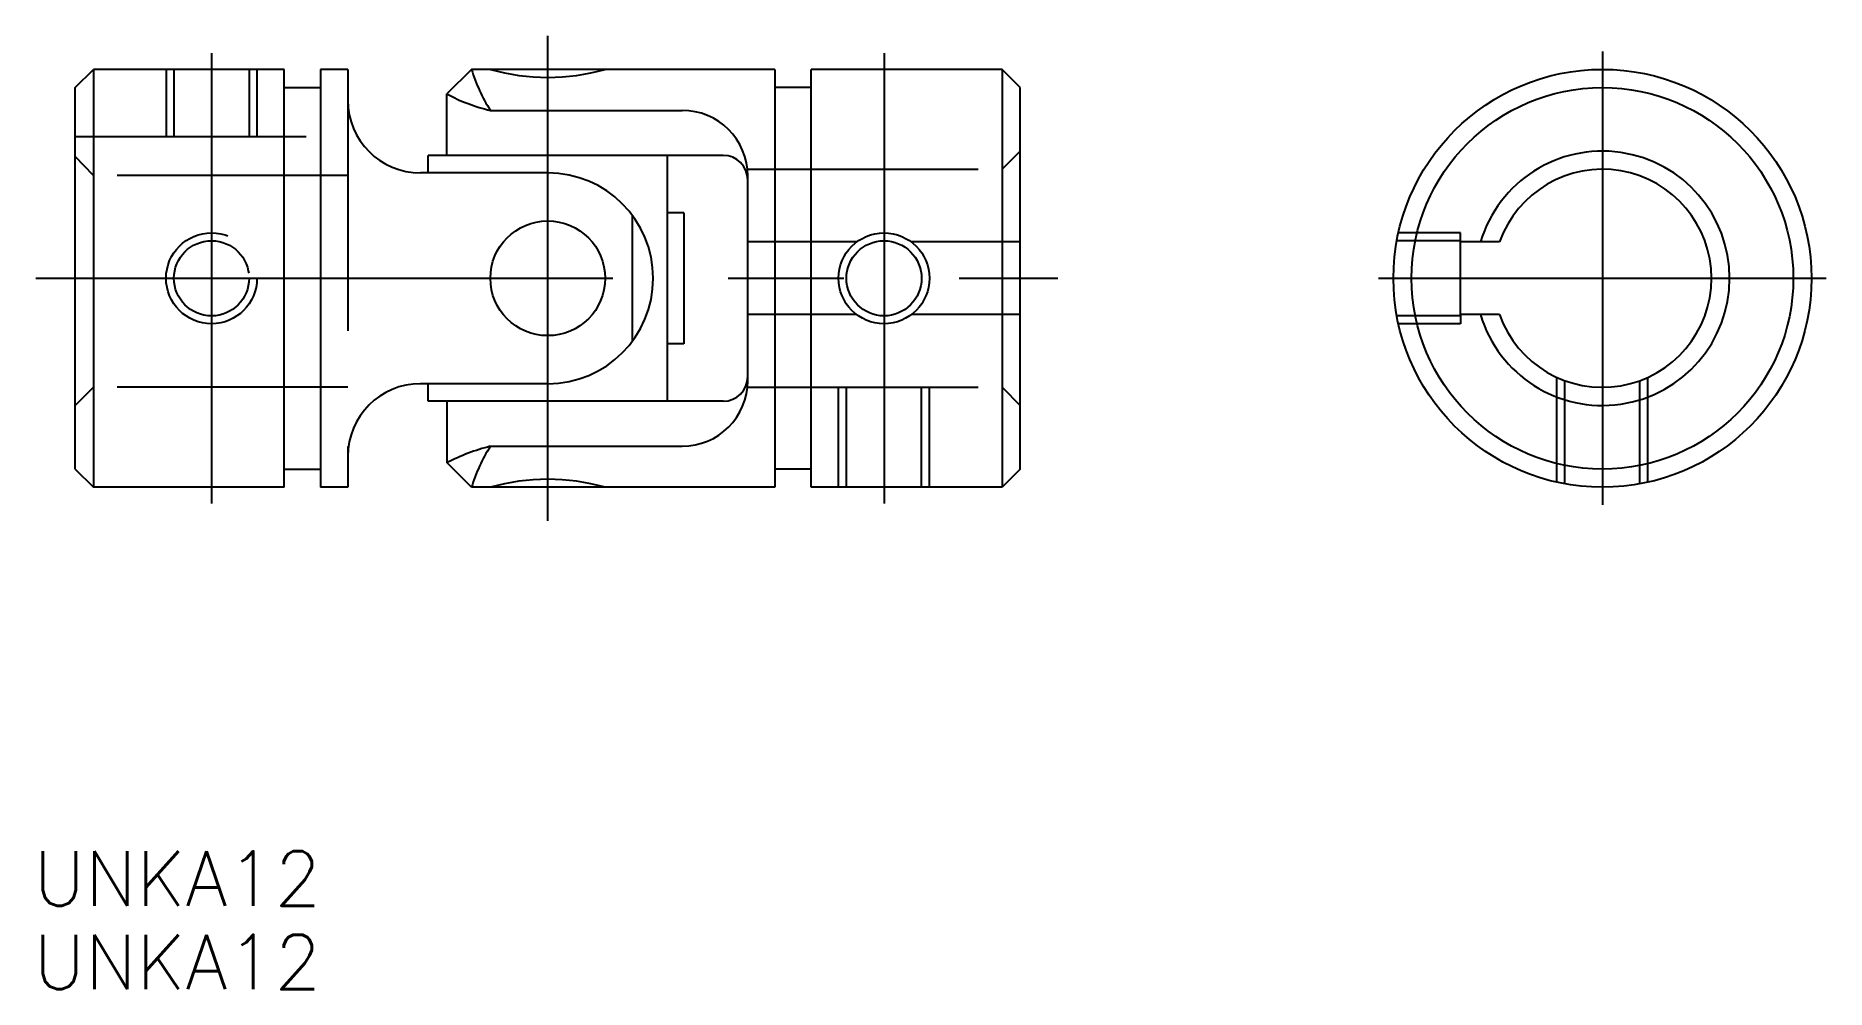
# Model space of a CAD drawing. Extents: x -86.2 to 12.3, y -39.1 to 13.3.
import ezdxf

# ---------------------------------------------------------------- set-up
doc = ezdxf.new("R2010")
doc.units = 0
doc.linetypes.add('CENTER', pattern=[50.8, 31.75, -6.35, 6.35, -6.35])
doc.linetypes.add('DASHED', pattern=[19.05, 12.7, -6.35])
doc.layers.get('0').update_dxf_attribs({"linetype": 'CONTINUOUS'})
doc.layers.add('CENTER', color=1, linetype='CENTER')
doc.styles.get("Standard").update_dxf_attribs({"font": 'txt.shx', "height": 3, "bigfont": 'bigfont.shx'})

# ---------------------------------------------------------------- blocks, each defined once
blk = doc.blocks.new('*U2')
at = {"color": 7, "linetype": 'CONTINUOUS'}
blk.add_text('UNKA12', height=3, dxfattribs=at).set_placement((-86.314, -34.531))
blk = doc.blocks.new('*U3')
at = {"color": 7, "linetype": 'CONTINUOUS'}
blk.add_text('UNKA12', height=3, dxfattribs=at).set_placement((-86.314, -39.128))

msp = doc.modelspace()

# ---------------------------------------------------------------- linework, layer by layer
for p, q in [((-84.027, 10.5), (-83.027, 11.5)), ((-83.027, 11.5), (-83.027, -11.5)), ((-72.527, 11.5), (-83.027, 11.5)), ((-72.527, -11.5), (-72.527, 11.5)), ((-70.527, 11.5), (-70.527, -11.5)), ((-69.027, 11.5), (-70.527, 11.5)), ((-69.027, 11.5), (-69.027, 9.8)), ((-62.221, 11.5), (-63.574, 10.147)), ((-45.527, 11.5), (-62.221, 11.5)), ((-45.527, 11.5), (-45.527, -11.5)), ((-43.527, -11.5), (-43.527, 11.5)), ((-33.027, 11.5), (-43.527, 11.5)), ((-33.027, 11.5), (-33.027, -11.5)), ((-32.027, 10.5), (-33.027, 11.5)), ((-84.027, -10.5), (-84.027, 10.5)), ((-72.527, 10.5), (-70.527, 10.5)), ((-63.574, 6.765), (-63.574, 10.147)), ((-43.527, 10.5), (-45.527, 10.5)), ((-32.027, -10.5), (-32.027, 10.5)), ((-61.19, 9.245), (-50.635, 9.245)), ((-48.38, 6.765), (-64.612, 6.765)), ((-64.612, 5.8), (-64.612, 6.765)), ((-51.443, -6.765), (-51.443, 6.765)), ((-58.027, 5.8), (-65.027, 5.8)), ((-47.027, -5.637), (-47.027, 5.637)), ((-53.382, 3.473), (-53.382, -3.473)), ((-50.541, 3.608), (-51.443, 3.608)), ((-50.541, 3.608), (-50.541, -3.608)), ((-84.027, 0), (-84.027, 0)), ((-50.541, -3.608), (-51.443, -3.608)), ((-84.027, -5.25), (-84.027, -5.25)), ((-58.027, -5.8), (-65.027, -5.8)), ((-64.612, -6.765), (-64.612, -5.8)), ((-48.38, -6.765), (-64.612, -6.765)), ((-63.574, -6.765), (-63.574, -10.147)), ((-69.027, -9.8), (-69.027, -11.5)), ((-61.19, -9.245), (-50.635, -9.245)), ((-84.027, -10.5), (-83.027, -11.5)), ((-72.527, -10.5), (-70.527, -10.5)), ((-62.221, -11.5), (-63.574, -10.147)), ((-43.527, -10.5), (-45.527, -10.5)), ((-32.027, -10.5), (-33.027, -11.5)), ((-72.527, -11.5), (-83.027, -11.5)), ((-69.027, -11.5), (-70.527, -11.5)), ((-45.527, -11.5), (-62.221, -11.5)), ((-33.027, -11.5), (-43.527, -11.5))]:
    msp.add_line(p, q)
at = {"color": 3, "linetype": 'DASHED'}
for p, q in [((-79.027, 11.5), (-79.027, 7.8)), ((-78.594, 11.5), (-78.594, 7.8)), ((-74.46, 11.5), (-74.46, 7.8)), ((-74.027, 11.5), (-74.027, 7.8)), ((-69.027, 9.8), (-69.027, -9.8)), ((-84.027, 7.8), (-69.027, 7.8)), ((-33.027, 6), (-32.027, 7)), ((-83.027, 5.657), (-84.027, 6.708)), ((-47.046, 6), (-33.027, 6)), ((-69.027, 5.657), (-83.027, 5.657)), ((-41.027, 2), (-47.027, 2)), ((-32.027, 2), (-38.027, 2)), ((-7.8, 2.067), (-11.313, 2.067)), ((-7.8, 2.5), (-11.225, 2.5)), ((-7.8, 2), (-7.8, 2.5)), ((-41.027, -2), (-47.027, -2)), ((-32.027, -2), (-38.027, -2)), ((-7.8, -2.067), (-11.313, -2.067)), ((-7.8, -2.5), (-11.225, -2.5)), ((-7.8, -2), (-7.8, -2.5)), ((-2.5, -11.225), (-2.5, -5.454)), ((-2.067, -11.313), (-2.067, -5.633)), ((2.067, -11.313), (2.067, -5.633)), ((2.5, -11.225), (2.5, -5.454)), ((-83.027, -6), (-84.027, -7)), ((-69.027, -6), (-83.027, -6)), ((-47.046, -6), (-33.027, -6)), ((-42.027, -11.5), (-42.027, -6)), ((-41.594, -11.5), (-41.594, -6)), ((-37.46, -11.5), (-37.46, -6)), ((-37.027, -11.5), (-37.027, -6)), ((-33.027, -6), (-32.027, -7))]:
    msp.add_line(p, q, dxfattribs=at)
at = {"color": 7, "linetype": 'CONTINUOUS'}
for p, q in [((-5.657, 2), (-7.8, 2)), ((-7.8, -2), (-7.8, 2)), ((-5.657, -2), (-7.8, -2))]:
    msp.add_line(p, q, dxfattribs=at)
for centre, radius in [((0, 0), 11.5), ((-58.027, 0), 3.157)]:
    msp.add_circle(centre, radius)
for centre, radius in [((0, 0), 10.5), ((-39.527, 0), 2.067)]:
    msp.add_circle(centre, radius, dxfattribs=at)
at = {"color": 3, "linetype": 'DASHED'}
for radius in [2.5, 2.067]:
    msp.add_circle((-76.527, 0), radius, dxfattribs=at)
at = {"color": 3, "linetype": 'CONTINUOUS'}
msp.add_circle((-39.527, 0), 2.5, dxfattribs=at)
for centre, radius, start, end in [((-53.586, 14.103), 9.02, 196.77424, 212.60031), ((-58.027, 22.558), 11.5, 254.06719, 285.93279), ((-59.152, 18.237), 9.22, 241.33555, 257.23083), ((-65.027, 9.8), 4, 180, 270), ((-50.635, 5.637), 3.608, 0, 90), ((-48.38, 5.412), 1.353, 0, 90), ((-58.027, 0), 5.8, 270, 90), ((-65.027, -9.8), 4, 90, 180), ((-50.635, -5.637), 3.608, 270, 0), ((-48.38, -5.412), 1.353, 270, 0), ((-58.344, -20.389), 11.5, 104.32297, 117.05169), ((-53.587, -14.106), 9.02, 147.38912, 163.20604), ((-58.027, -22.558), 11.5, 74.06721, 105.93281)]:
    msp.add_arc(centre, radius, start, end)
at = {"color": 7, "linetype": 'CONTINUOUS'}
for radius, start, end in [(7, 196.60155, 163.39845), (6, 199.47122, 160.52878)]:
    msp.add_arc((0, 0), radius, start, end, dxfattribs=at)
at = {"layer": 'CENTER', "color": 1, "linetype": 'CENTER'}
for p, q in [((-58.027, -13.348), (-58.027, 13.348)), ((-76.527, 12.399), (-76.527, -12.399)), ((-39.527, 12.399), (-39.527, -12.399)), ((0, 12.475), (0, -12.475)), ((-12.312, 0), (12.312, 0)), ((-86.195, 0), (-29.964, 0))]:
    msp.add_line(p, q, dxfattribs=at)

# ---------------------------------------------------------------- block references
at = {"color": 7, "linetype": 'CONTINUOUS'}
for name in ['*U2', '*U3']:
    msp.add_blockref(name, (0, 0), dxfattribs=at)

doc.saveas('drawing.dxf')
